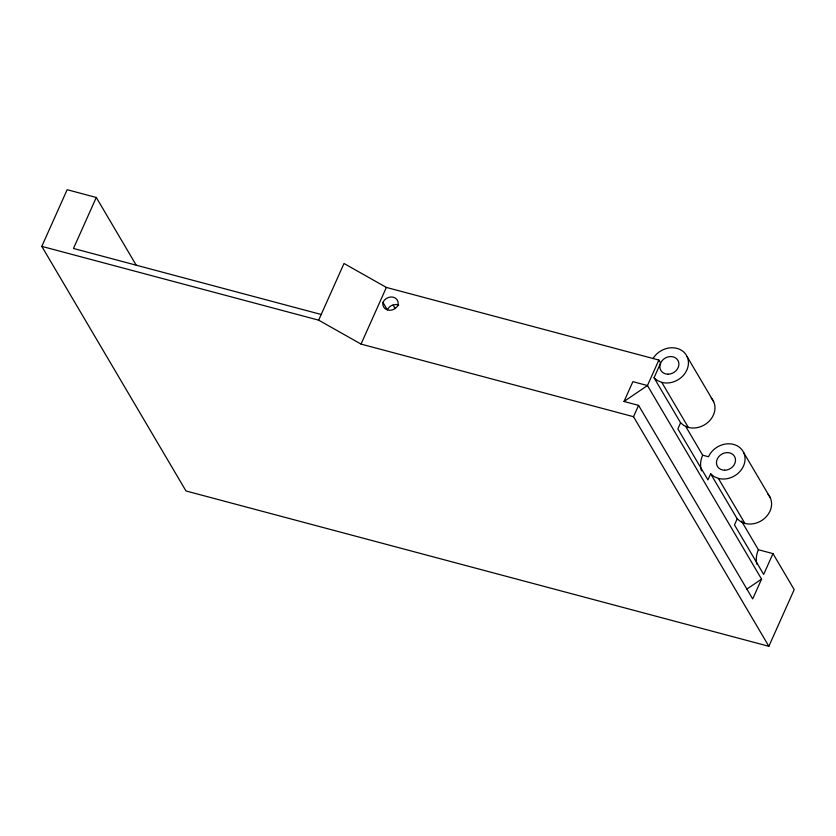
<?xml version="1.0" encoding="UTF-8"?>
<svg xmlns="http://www.w3.org/2000/svg" width="836" height="836" viewBox="0 0 836 836"><rect width="100%" height="100%" fill="white"/><g stroke="black" fill="none" stroke-linecap="round" stroke-linejoin="round"><path stroke-width="1.25" d="M741.532 521.121L758.398 549.733L772.966 553.62L794.2 589.631L768.848 646.291L185.979 490.962L41.8 246.369L67.152 189.709L96.286 197.474L136.028 264.876M96.286 197.474L73.474 248.47L321.202 314.482M41.8 246.369L318.662 320.157L344.014 263.486L386.368 287.427L658.862 360.044L660.628 363.043L654.045 377.767L680.588 422.786L684.047 425.608L688.31 427.395A19.792 16.804 -30.5 0 0 710.83 419.296A19.792 16.804 -30.5 0 0 711.237 397.999M318.662 320.157L361.027 344.087L386.368 287.427M624.011 401.489L632.883 381.655L647.461 385.542L761.565 579.118L752.693 598.942L638.589 405.376L624.011 401.489L647.461 385.542L658.862 360.044M768.848 646.291L633.521 416.704L638.589 405.376M680.588 422.786L677.86 428.868L707.935 479.885L710.663 473.803L714.111 476.625L718.385 478.411L744.918 523.43A19.792 16.804 -30.5 0 0 767.448 515.331A19.792 16.804 -30.5 0 0 767.856 494.034M710.663 473.803L737.195 518.822L734.478 524.904L763.665 574.416L772.966 553.62M746.642 589.265L761.565 579.118M361.027 344.087L633.521 416.704M685.677 426.36L702.668 455.192L708.5 456.749A19.792 16.804 -30.5 0 1 733.59 444.407A19.792 16.804 -30.5 0 1 743.476 466.07A19.792 16.804 -30.5 0 1 718.385 478.411M688.31 427.395L661.767 382.376L657.504 380.589L654.045 377.767M398.72 305.098L395.836 304.471L391.75 305.433A8.245 7.002 -30.5 0 0 387.371 309.874L382.951 302.371A8.245 7.002 -30.5 0 1 393.401 297.229A8.245 7.002 -30.5 0 1 397.518 306.248L394.78 308.787A8.454 7.179 -30.5 0 1 386.117 309.351A8.454 7.179 -30.5 0 1 382.951 302.371M744.918 523.43L740.654 521.643L737.195 518.822M687.119 356.648L713.651 401.667M743.726 452.684L770.269 497.702M393.045 304.994L395.031 308.369M653.031 358.539A19.792 16.804 -30.5 0 1 678.477 348.842A19.792 16.804 -30.5 0 1 686.513 370.766A19.792 16.804 -30.5 0 1 661.767 382.376M756.893 564.237A26.386 22.415 -30.5 0 1 758.398 549.733M701.488 470.846A26.386 22.415 -30.5 0 1 702.668 455.192M667.964 374.183A9.896 8.402 -30.5 0 0 678.247 361.006A9.896 8.402 -30.5 0 0 661.913 360.922A9.896 8.402 -30.5 0 0 667.964 374.183M724.582 470.219A9.896 8.402 -30.5 0 0 734.854 457.052A9.896 8.402 -30.5 0 0 718.521 456.958A9.896 8.402 -30.5 0 0 724.582 470.219"/></g></svg>
